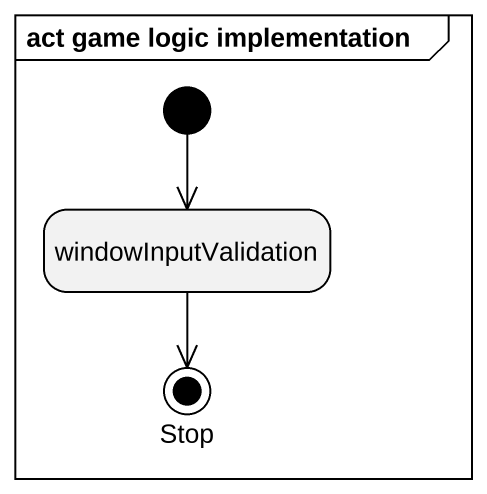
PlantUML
@startuml
mainframe act game logic implementation
hide empty description
state windowInputValidation
state "Stop" as Stop_ <<end>>
[*] --> windowInputValidation
windowInputValidation --> Stop_
@enduml
